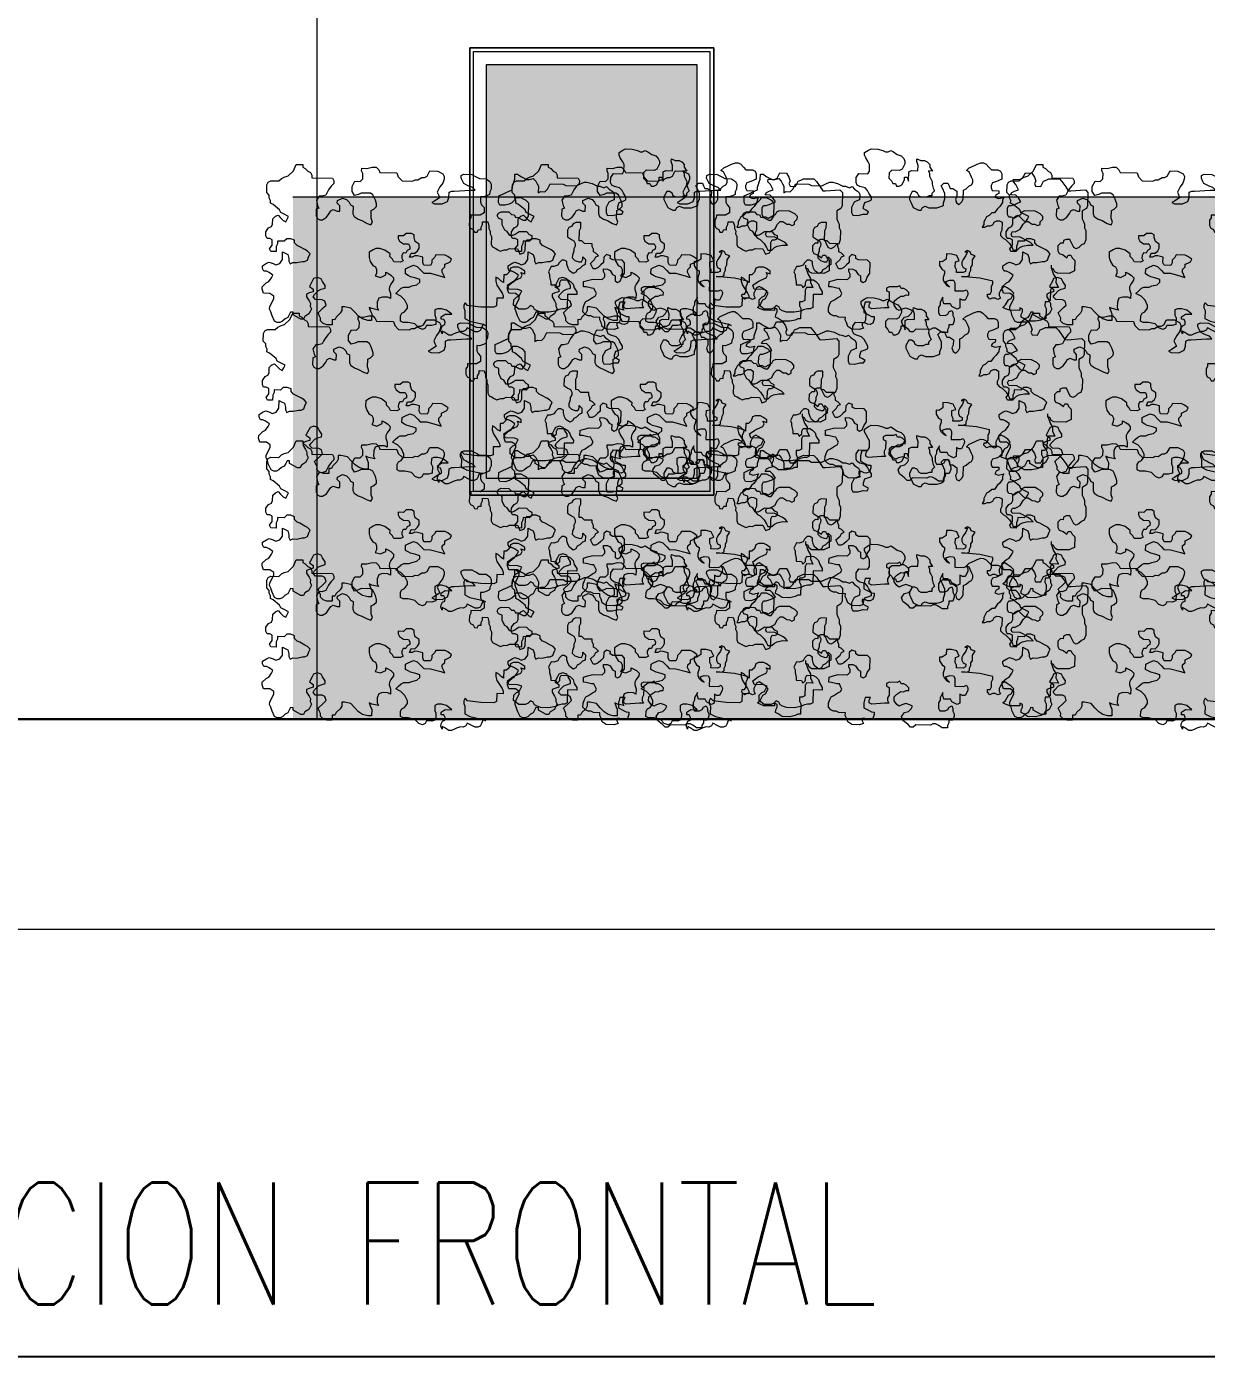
# Model space of a CAD drawing. Header units: metres. Extents: x -44 to 358, y -286 to 66.
# Drawn here: x 185.72 to 191.52, y 22.87 to 29.41 of the extents above; entities that cross this region are included whole.
import ezdxf

# ---------------------------------------------------------------- set-up
doc = ezdxf.new("R2010")
doc.units = ezdxf.units.M
doc.header["$LTSCALE"] = 0.3
doc.header["$PDMODE"] = 3
for name, color, linetype, lineweight in [('A-DETL-THIN', 7, 'Continuous', 0), ('A-GLAZ', 7, 'Continuous', 9), ('A-WALL', 7, 'Continuous', 30), ('arbustos', 95, 'Continuous', 0), ('EL0', 7, 'Continuous', 15)]:
    doc.layers.add(name, color=color, linetype=linetype, lineweight=lineweight)
doc.layers.add('DIMENSIONES', color=7, linetype='Continuous')
doc.layers.add('TEXTOS', color=4, linetype='Continuous')
doc.layers.add('palmas', color=7, linetype='Continuous', lineweight=0, true_color=0x98b285)
doc.layers.add('PUERTA', color=2, linetype='Continuous', plot=False)
doc.styles.add('Arch-Dim', font='romans.shx', dxfattribs={"width": 0.75})
doc.styles.add('ESC100-2mm', font='arial.ttf', dxfattribs={"height": 0.15})
doc.dimstyles.new('DIMS100', dxfattribs={"dimtxt": 0.15, "dimasz": 0.2, "dimexe": 0.1, "dimexo": 0.1, "dimgap": 0.05, "dimtad": 2, "dimzin": 4, "dimdsep": 46, "dimtxsty": 'ESC100-2mm', "dimblk": 'DOTSMALL', "dimcen": 0.1, "dimdle": 0.1, "dimclrd": 256, "dimclre": 256, "dimclrt": 1, "dimadec": 0, "dimazin": 0, "dimtfac": 1, "dimtix": 1, "dimtmove": 2, "dimatfit": 3, "dimfxl": 1, "dimtolj": 1, "dimtzin": 0, "dimlwd": -1, "dimarcsym": 0})

# ---------------------------------------------------------------- blocks, each defined once
blk = doc.blocks.new('M_Fixed1 - VENTANA FIJA 1_20 X 2_20-V4-West')
at = {"layer": 'A-GLAZ'}
for p, q in [((-18.9728, 3), (-18.9728, 2.0792)), ((-17.7728, 3), (-18.9728, 3)), ((-18.9538, 2.981), (-17.7918, 2.981)), ((-18.9538, 2.0792), (-18.9538, 2.981)), ((-17.7918, 2.981), (-17.7918, 2.0792)), ((-17.7728, 2.0792), (-17.7728, 3)), ((-18.8898, 2.917), (-17.8558, 2.917)), ((-18.8898, 2.0792), (-18.8898, 2.917)), ((-17.8558, 2.917), (-17.8558, 2.0792)), ((-18.9728, 2.0792), (-18.9728, 0.8)), ((-18.9538, 0.819), (-18.9538, 2.0792)), ((-18.8898, 0.883), (-18.8898, 2.0792)), ((-17.8558, 2.0792), (-17.8558, 0.883)), ((-17.7918, 2.0792), (-17.7918, 0.819)), ((-17.7728, 0.8), (-17.7728, 2.0792)), ((-17.8558, 0.883), (-18.8898, 0.883)), ((-18.9728, 0.8), (-18.102, 0.8)), ((-17.7918, 0.819), (-18.9538, 0.819)), ((-18.101, 0.8), (-17.7728, 0.8))]:
    blk.add_line(p, q, dxfattribs=at)
blk = doc.blocks.new('_DotSmall')
at = {"layer": 'PUERTA', "color": 0, "linetype": 'Continuous', "const_width": 0.5}
blk.add_lwpolyline([(-0.0625, 0, 1), (0.0625, 0, 1)], format="xyb", close=True, dxfattribs=at)
blk = doc.blocks.new('*D988')
at = {"layer": 'DEFPOINTS', "color": 0, "transparency": 16777216}
for p in [(193.5192, 36.7058), (178.5755, 26.3012), (178.8578, 26.3012)]:
    blk.add_point(p, dxfattribs=at)
at = {"layer": 'DIMENSIONES', "transparency": 16777216}
blk.add_line((178.5755, 36.8058), (178.5755, 26.2012), dxfattribs=at)
at = {"layer": 'DIMENSIONES', "lineweight": -2, "transparency": 16777216}
for p, q in [((178.6755, 36.7058), (178.5755, 36.7058)), ((178.6755, 26.3012), (178.5755, 26.3012))]:
    blk.add_line(p, q, dxfattribs=at)
at = {"layer": 'DIMENSIONES', "transparency": 16777216, "xscale": 0.2, "yscale": 0.2, "zscale": 0.2}
for p, rotation in [((178.5755, 36.7058), 90), ((178.5755, 26.3012), 270)]:
    blk.add_blockref('_DotSmall', p, dxfattribs=dict(at, rotation=rotation))
at = {"layer": 'DIMENSIONES', "color": 5, "transparency": 16777216, "insert": (178.449, 31.5035), "char_height": 0.15, "attachment_point": 5, "rotation": 90, "style": 'ESC100-2mm'}
blk.add_mtext('\\A1;10.40', dxfattribs=at)
blk = doc.blocks.new('*D989')
at = {"layer": 'DEFPOINTS', "color": 0, "transparency": 16777216}
for p in [(191.2455, 35.7192), (179.1006, 26.3012), (179.7616, 26.3012)]:
    blk.add_point(p, dxfattribs=at)
at = {"layer": 'DIMENSIONES', "transparency": 16777216}
blk.add_line((179.1006, 35.8192), (179.1006, 26.2012), dxfattribs=at)
at = {"layer": 'DIMENSIONES', "lineweight": -2, "transparency": 16777216}
for p, q in [((179.2006, 35.7192), (179.1006, 35.7192)), ((179.2006, 26.3012), (179.1006, 26.3012))]:
    blk.add_line(p, q, dxfattribs=at)
at = {"layer": 'DIMENSIONES', "transparency": 16777216, "xscale": 0.2, "yscale": 0.2, "zscale": 0.2}
for p, rotation in [((179.1006, 35.7192), 90), ((179.1006, 26.3012), 270)]:
    blk.add_blockref('_DotSmall', p, dxfattribs=dict(at, rotation=rotation))
at = {"layer": 'DIMENSIONES', "color": 5, "transparency": 16777216, "insert": (178.974, 31.0102), "char_height": 0.15, "attachment_point": 5, "rotation": 90, "style": 'ESC100-2mm'}
blk.add_mtext('\\A1;9.42', dxfattribs=at)
blk = doc.blocks.new('*D991')
at = {"layer": 'DEFPOINTS', "color": 0, "transparency": 16777216}
for p in [(187.3455, 33.5012), (179.4179, 26.3012), (179.7616, 26.3012)]:
    blk.add_point(p, dxfattribs=at)
at = {"layer": 'DIMENSIONES', "transparency": 16777216}
blk.add_line((179.4179, 33.6012), (179.4179, 26.2012), dxfattribs=at)
at = {"layer": 'DIMENSIONES', "lineweight": -2, "transparency": 16777216}
for p, q in [((179.5179, 33.5012), (179.4179, 33.5012)), ((179.5179, 26.3012), (179.4179, 26.3012))]:
    blk.add_line(p, q, dxfattribs=at)
at = {"layer": 'DIMENSIONES', "transparency": 16777216, "xscale": 0.2, "yscale": 0.2, "zscale": 0.2}
for p, rotation in [((179.4179, 33.5012), 90), ((179.4179, 26.3012), 270)]:
    blk.add_blockref('_DotSmall', p, dxfattribs=dict(at, rotation=rotation))
at = {"layer": 'DIMENSIONES', "color": 5, "transparency": 16777216, "insert": (179.2914, 29.9012), "char_height": 0.15, "attachment_point": 5, "rotation": 90, "style": 'ESC100-2mm'}
blk.add_mtext('\\A1;7.20', dxfattribs=at)
blk = doc.blocks.new('*D993')
at = {"layer": 'DEFPOINTS', "color": 0, "transparency": 16777216}
for p in [(188.0786, 30.3012), (180.2907, 26.3012), (180.504, 26.3012)]:
    blk.add_point(p, dxfattribs=at)
at = {"layer": 'DIMENSIONES', "transparency": 16777216}
blk.add_line((180.2907, 30.4012), (180.2907, 26.2012), dxfattribs=at)
at = {"layer": 'DIMENSIONES', "lineweight": -2, "transparency": 16777216}
for p, q in [((180.3907, 30.3012), (180.2907, 30.3012)), ((180.3907, 26.3012), (180.2907, 26.3012))]:
    blk.add_line(p, q, dxfattribs=at)
at = {"layer": 'DIMENSIONES', "transparency": 16777216, "xscale": 0.2, "yscale": 0.2, "zscale": 0.2}
for p, rotation in [((180.2907, 30.3012), 90), ((180.2907, 26.3012), 270)]:
    blk.add_blockref('_DotSmall', p, dxfattribs=dict(at, rotation=rotation))
at = {"layer": 'DIMENSIONES', "color": 5, "transparency": 16777216, "insert": (180.1641, 28.3012), "char_height": 0.15, "attachment_point": 5, "rotation": 90, "style": 'ESC100-2mm'}
blk.add_mtext('\\A1;4.00', dxfattribs=at)
blk = doc.blocks.new('*D994')
at = {"layer": 'DEFPOINTS', "color": 0, "transparency": 16777216}
for p in [(191.4455, 32.801), (179.9482, 26.3012), (180.504, 26.3012)]:
    blk.add_point(p, dxfattribs=at)
at = {"layer": 'DIMENSIONES', "transparency": 16777216}
blk.add_line((179.9482, 32.901), (179.9482, 26.2012), dxfattribs=at)
at = {"layer": 'DIMENSIONES', "lineweight": -2, "transparency": 16777216}
for p, q in [((180.0482, 32.801), (179.9482, 32.801)), ((180.0482, 26.3012), (179.9482, 26.3012))]:
    blk.add_line(p, q, dxfattribs=at)
at = {"layer": 'DIMENSIONES', "transparency": 16777216, "xscale": 0.2, "yscale": 0.2, "zscale": 0.2}
for p, rotation in [((179.9482, 32.801), 90), ((179.9482, 26.3012), 270)]:
    blk.add_blockref('_DotSmall', p, dxfattribs=dict(at, rotation=rotation))
at = {"layer": 'DIMENSIONES', "color": 5, "transparency": 16777216, "insert": (179.8216, 29.5511), "char_height": 0.15, "attachment_point": 5, "rotation": 90, "style": 'ESC100-2mm'}
blk.add_mtext('\\A1;6.50', dxfattribs=at)
blk = doc.blocks.new('cay11')
at = {"layer": 'palmas'}
blk.add_lwpolyline([(-2820, -73), (-2820, -44), (-2834, -15), (-2849, 29), (-2878, 73), (-2878, 116), (-2907, 174), (-2834, 174), (-2820, 203), (-2820, 319), (-2791, 334), (-2762, 334), (-2762, 378), (-2776, 407), (-2776, 523), (-2747, 523), (-2718, 537), (-2660, 552), (-2573, 552), (-2529, 523), (-2500, 508), (-2500, 479), (-2515, 450), (-2515, 421), (-2485, 407), (-2485, 436), (-2369, 436), (-2326, 421), (-2296, 407), (-2326, 378), (-2355, 319), (-2384, 305), (-2413, 247), (-2384, 218), (-2340, 189), (-2311, 174), (-2282, 189), (-2267, 218), (-2253, 247), (-2253, 276), (-2267, 305), (-2238, 319), (-2209, 305), (-2180, 305), (-2151, 319), (-2122, 290), (-2122, 261), (-2151, 261), (-2166, 232), (-2166, 174), (-2180, 145), (-2180, 116), (-2035, 87), (-1831, 73), (-1890, 73), (-1919, 58), (-1919, 29), (-1933, 0), (-1933, -29), (-1948, -58), (-1948, -116), (-1977, -160), (-1933, -174), (-1919, -203), (-1890, -218), (-1860, -203), (-1890, -203), (-1875, -160), (-1846, -116), (-1831, -87), (-1831, -58), (-1846, -29), (-1875, -15), (-1875, 15), (-1846, 29), (-1773, 29), (-1773, 0), (-1759, -29), (-1759, -87), (-1802, -102), (-1773, -160), (-1715, -174), (-1657, -174), (-1657, -116), (-1613, -87), (-1584, -87), (-1584, -44), (-1613, 0), (-1642, 15), (-1642, 44), (-1628, 87), (-1628, 116), (-1642, 145), (-1671, 174), (-1701, 189), (-1671, 160), (-1657, 131), (-1701, 116), (-1744, 116), (-1759, 145), (-1759, 232), (-1860, 232), (-1890, 218), (-1904, 247), (-1904, 276), (-1875, 334), (-1846, 334), (-1817, 319), (-1817, 421), (-1788, 436), (-1759, 421), (-1730, 407), (-1715, 378), (-1642, 378), (-1628, 334), (-1628, 305), (-1599, 363), (-1599, 392), (-1584, 421), (-1584, 479), (-1599, 508), (-1657, 508), (-1686, 494), (-1701, 465), (-1730, 450), (-1744, 479), (-1744, 508), (-1759, 537), (-1759, 566), (-1744, 610), (-1701, 610), (-1701, 639), (-1686, 668), (-1686, 697), (-1628, 697), (-1584, 668), (-1555, 653), (-1526, 653), (-1497, 668), (-1337, 668), (-1308, 697), (-1279, 697), (-1250, 668), (-1192, 624), (-1177, 581), (-1206, 537), (-1250, 523), (-1279, 494), (-1294, 465), (-1265, 450), (-1221, 436), (-1177, 450), (-1148, 465), (-1119, 450), (-1090, 407), (-1090, 363), (-1119, 334), (-1163, 305), (-1192, 305), (-1221, 290), (-1250, 290), (-1250, 261), (-1221, 232), (-1192, 218), (-1163, 218), (-1148, 189), (-1119, 203), (-1032, 203), (-1003, 218), (-1003, 247), (-1032, 261), (-1032, 348), (-1017, 378), (-1017, 407), (-1032, 436), (-988, 436), (-843, 450), (-814, 436), (-814, 407), (-828, 378), (-770, 378), (-756, 436), (-756, 494), (-814, 523), (-843, 537), (-872, 537), (-872, 566), (-858, 610), (-828, 624), (-799, 624), (-770, 610), (-741, 610), (-741, 639), (-756, 668), (-712, 682), (-625, 682), (-581, 653), (-567, 610), (-552, 581), (-552, 552), (-480, 552), (-451, 537), (-422, 537), (-392, 523), (-363, 494), (-363, 450), (-378, 407), (-392, 378), (-422, 363), (-465, 334), (-494, 319), (-509, 290), (-494, 261), (-480, 232), (-451, 232), (-392, 218), (-363, 218), (-363, 160), (-407, 145), (-465, 131), (-567, 131), (-596, 102), (-596, 73), (-581, 44), (-581, 15), (-625, 15), (-654, 29), (-683, 73), (-712, 87), (-712, 145), (-741, 160), (-770, 145), (-785, 102), (-814, 58), (-814, -58), (-785, -87), (-683, -87), (-654, -102), (-654, -131), (-610, -145), (-581, -116), (-581, -58), (-552, -29), (-523, 0), (-494, 15), (-465, 15), (-451, -15), (-436, -44), (-480, -87), (-494, -116), (-523, -131), (-494, -160), (-465, -174), (-465, -203), (-451, -232), (-451, -261), (-363, -261), (-334, -290), (-305, -290), (-305, -407), (-320, -436), (-320, -494), (-262, -494), (-233, -479), (-218, -450), (-189, -436), (-174, -407), (-174, -334), (-218, -305), (-247, -290), (-262, -261), (-262, -232), (-247, -203), (-247, -174), (-233, -131), (-233, -102), (-262, -73), (-305, -58), (-334, -58), (-349, -87), (-349, -116), (-378, -87), (-378, -29), (-349, -15), (-320, 15), (-291, 29), (-276, 58), (-247, 73), (-203, 44), (-189, 15), (-174, -29), (-174, -58), (-145, -73), (-116, -73), (-87, -44), (-73, -15), (-29, 0), (0, 0), (15, 29), (29, 58), (15, 87), (15, 116), (0, 174), (0, 203), (-58, 203), (-73, 232), (-102, 203), (-102, 174), (-116, 145), (-189, 145), (-218, 160), (-247, 189), (-262, 232), (-291, 276), (-291, 305), (-189, 305), (-189, 450), (-160, 465), (-131, 465), (-87, 479), (-58, 494), (15, 508), (102, 508), (145, 494), (174, 479), (189, 450), (218, 436), (247, 465), (276, 479), (349, 479), (407, 436), (407, 378), (378, 348), (349, 334), (334, 305), (320, 276), (363, 261), (465, 261), (480, 218), (422, 174), (392, 160), (334, 131), (320, 102), (334, 73), (291, 87), (291, 58), (334, 29), (363, 15), (422, 15), (451, 29), (465, 73), (494, 102), (523, 102), (523, 189), (552, 174), (581, 145), (610, 131), (610, 174), (596, 218), (538, 305), (523, 334), (523, 363), (596, 363), (596, 450), (625, 465), (770, 465), (916, 450), (945, 421), (959, 450), (959, 479), (945, 508), (945, 595), (887, 624), (741, 653), (712, 668), (741, 653), (756, 697), (770, 726), (799, 741), (828, 741), (858, 726), (916, 697), (930, 726), (959, 741), (988, 741), (1032, 755), (1061, 770), (1090, 784), (1119, 784), (1163, 755), (1192, 741), (1192, 770), (1206, 741), (1206, 711), (1192, 682), (1163, 668), (1163, 639), (1177, 610), (1206, 610), (1206, 581), (1163, 552), (1090, 552), (1148, 508), (1206, 494), (1250, 494), (1279, 508), (1279, 566), (1265, 595), (1265, 668), (1308, 682), (1366, 682), (1381, 711), (1410, 726), (1453, 711), (1497, 668), (1570, 653), (1628, 653), (1657, 639), (1657, 581), (1642, 552), (1613, 537), (1584, 494), (1584, 465), (1613, 407), (1657, 363), (1715, 334), (1686, 305), (1657, 276), (1628, 261), (1570, 261), (1541, 247), (1483, 232), (1453, 203), (1453, 174), (1497, 160), (1555, 145), (1584, 131), (1613, 116), (1613, 58), (1584, 44), (1526, 15), (1483, 29), (1439, 73), (1410, 102), (1337, 102), (1221, 131), (1177, 145), (1206, 87), (1206, 58), (1177, 29), (1177, 0), (1148, -15), (1119, -29), (1105, -58), (1148, -87), (1177, -102), (1279, -102), (1294, -73), (1323, -44), (1323, -15), (1337, 15), (1410, 15), (1424, -15), (1424, -73), (1483, -87), (1512, -87), (1541, -73), (1570, -73), (1555, -116), (1512, -116), (1483, -145), (1468, -174), (1468, -218), (1512, -247), (1526, -290), (1526, -319), (1555, -334), (1613, -334), (1642, -305), (1701, -305), (1701, -276), (1686, -247), (1642, -218), (1584, -218), (1570, -189), (1570, -160), (1599, -145), (1613, -116), (1642, -116), (1657, -87), (1657, -58), (1642, -29), (1671, -15), (1744, -15), (1759, -44), (1788, -73), (1788, -102), (1846, -145), (1904, -160), (1948, -160), (1977, -145), (2020, -116), (2020, -58), (2006, -15), (1977, 29), (1948, 44), (1933, 73), (1933, 116), (1948, 145), (1890, 160), (1831, 131), (1831, 102), (1802, 116), (1773, 131), (1744, 160), (1744, 189), (1773, 232), (1788, 261), (1788, 290), (1773, 334), (1773, 392), (1802, 378), (1860, 378), (1904, 392), (1919, 436), (1919, 494), (1904, 523), (1977, 508), (2006, 494), (1991, 537), (1977, 566), (1977, 639), (2020, 639), (2078, 624), (2122, 595), (2166, 552), (2209, 508), (2282, 494), (2311, 494), (2311, 537), (2326, 566), (2369, 610), (2384, 639), (2413, 639), (2413, 697), (2471, 697), (2515, 682), (2544, 653), (2544, 624), (2558, 595), (2573, 566), (2515, 508), (2485, 479), (2500, 436), (2529, 421), (2602, 421), (2631, 392), (2616, 363), (2573, 319), (2544, 305), (2500, 290), (2500, 261), (2529, 218), (2544, 189), (2587, 174), (2631, 189), (2645, 218), (2674, 276), (2631, 305), (2631, 334), (2674, 348), (2703, 363), (2703, 392), (2674, 436), (2660, 465), (2660, 494), (2645, 523), (2660, 552), (2674, 581), (2718, 610), (2733, 639), (2762, 639), (2849, 595), (2849, 566), (2878, 566), (2892, 595), (2907, 624), (2936, 639), (2965, 668), (2994, 682), (3023, 682), (3052, 668), (3081, 610), (3096, 566), (3110, 537), (3110, 508), (3067, 421), (3067, 392), (3110, 363), (3183, 363), (3198, 319), (3198, 290), (3154, 247), (3125, 232), (3096, 189), (3081, 160), (3125, 131), (3154, 116), (3183, 116), (3198, 87), (3198, 58), (3154, 29), (3125, 15), (3081, 29), (3052, 44), (3009, 29), (2980, -15), (2980, -102), (2951, -87), (2921, -73), (2907, -29), (2907, 0), (2892, 29), (2863, 15), (2820, 15), (2762, 0), (2733, 0), (2703, -15), (2689, -58), (2674, -87), (2703, -116), (2733, -131), (2791, -160), (2820, -174), (2849, -203), (2849, -232), (2892, -247), (2936, -247), (2965, -218), (3038, -218), (3038, -189), (3052, -160), (3052, -102), (3110, -102), (3125, -131), (3096, -174), (3096, -232), (3125, -247), (3154, -247), (3169, -276), (3169, -319), (3140, -363), (3110, -378), (3096, -407), (3096, -465), (3067, -494), (3038, -508), (3009, -479), (2980, -450), (2951, -436), (2936, -465), (2921, -494), (2980, -523), (3009, -537), (3023, -566), (3096, -624), (3125, -639), (3125, -668), (3140, -697), (3140, -726), (3169, -755), (3169, -842), (3154, -871), (3125, -886), (3038, -886), (3009, -915), (2980, -929), (2936, -944), (2878, -1002), (2849, -1074), (2776, -1074), (2776, -1045), (2747, -1031), (2718, -1002), (2689, -987), (2674, -958), (2674, -929), (2442, -929), (2427, -900), (2427, -871), (2456, -842), (2485, -799), (2500, -770), (2515, -741), (2558, -726), (2587, -726), (2616, -682), (2602, -624), (2587, -595), (2616, -581), (2616, -508), (2602, -479), (2573, -465), (2544, -465), (2500, -494), (2471, -537), (2456, -566), (2427, -581), (2384, -566), (2355, -566), (2355, -624), (2384, -653), (2384, -682), (2326, -711), (2282, -697), (2253, -668), (2238, -639), (2209, -624), (2209, -537), (2195, -508), (2151, -479), (2108, -465), (2049, -436), (2006, -421), (1991, -450), (2006, -494), (2006, -581), (1977, -595), (1948, -624), (1948, -653), (1962, -697), (1977, -726), (1991, -755), (2020, -770), (2122, -770), (2151, -755), (2195, -741), (2224, -784), (2224, -842), (2195, -900), (2137, -900), (2108, -929), (2108, -987), (2122, -1016), (2122, -1045), (2064, -1045), (2006, -1060), (1962, -1060), (1933, -1031), (1919, -1002), (1730, -1002), (1715, -958), (1671, -915), (1555, -915), (1526, -929), (1497, -929), (1453, -958), (1424, -958), (1395, -973), (1366, -1031), (1279, -1031), (1221, -1002), (1206, -973), (1206, -944), (1221, -900), (1250, -857), (1279, -799), (1265, -770), (1250, -741), (1308, -697), (1337, -682), (1308, -668), (1221, -668), (1163, -697), (1148, -741), (1148, -799), (1119, -813), (1090, -813), (916, -828), (858, -828), (887, -857), (930, -871), (959, -886), (988, -900), (1003, -929), (1017, -958), (1017, -987), (988, -1002), (901, -1002), (872, -987), (843, -973), (814, -958), (741, -958), (698, -929), (683, -900), (683, -842), (698, -813), (698, -784), (727, -770), (770, -755), (799, -755), (799, -697), (785, -668), (756, -639), (756, -581), (799, -552), (901, -552), (901, -523), (916, -494), (916, -436), (901, -407), (872, -392), (858, -363), (828, -363), (814, -392), (785, -392), (785, -421), (770, -450), (770, -479), (712, -479), (698, -436), (698, -407), (683, -378), (683, -348), (669, -319), (669, -232), (654, -203), (625, -189), (596, -174), (567, -160), (523, -174), (494, -174), (465, -189), (378, -189), (363, -160), (349, -131), (305, -145), (291, -174), (291, -261), (276, -290), (247, -290), (218, -305), (218, -334), (247, -348), (276, -378), (363, -378), (407, -348), (436, -334), (465, -334), (494, -378), (523, -392), (552, -450), (552, -508), (596, -523), (610, -552), (596, -581), (567, -595), (480, -595), (451, -566), (422, -566), (407, -537), (378, -537), (349, -523), (320, -508), (291, -508), (262, -552), (262, -697), (291, -726), (320, -741), (349, -755), (407, -755), (422, -726), (451, -697), (480, -682), (523, -668), (581, -668), (596, -697), (596, -770), (538, -799), (509, -813), (451, -842), (451, -871), (436, -915), (422, -958), (422, -1016), (392, -1016), (349, -987), (320, -973), (291, -958), (262, -958), (218, -973), (189, -944), (174, -915), (160, -886), (160, -813), (131, -828), (87, -828), (58, -857), (29, -915), (-116, -915), (-145, -900), (-262, -900), (-291, -915), (-320, -929), (-349, -944), (-378, -944), (-436, -929), (-465, -915), (-494, -900), (-523, -900), (-567, -886), (-596, -900), (-625, -871), (-669, -842), (-683, -813), (-683, -755), (-654, -741), (-625, -726), (-596, -668), (-596, -610), (-610, -581), (-669, -581), (-727, -595), (-770, -595), (-785, -624), (-756, -639), (-727, -653), (-727, -682), (-741, -726), (-785, -741), (-814, -755), (-814, -784), (-785, -828), (-770, -857), (-741, -886), (-683, -900), (-654, -915), (-640, -944), (-640, -1002), (-669, -1045), (-770, -1045), (-785, -1074), (-785, -1147), (-770, -1176), (-741, -1220), (-727, -1249), (-727, -1278), (-770, -1307), (-799, -1321), (-872, -1321), (-930, -1307), (-959, -1292), (-988, -1292), (-1017, -1307), (-1047, -1292), (-1090, -1263), (-1134, -1249), (-1163, -1220), (-1177, -1191), (-1177, -1162), (-1163, -1133), (-1148, -1104), (-1119, -1089), (-1032, -1089), (-1003, -1060), (-1003, -1002), (-1032, -973), (-1047, -944), (-1076, -944), (-1090, -915), (-1119, -915), (-1148, -929), (-1177, -987), (-1177, -1016), (-1206, -1016), (-1221, -973), (-1221, -1074), (-1250, -1089), (-1323, -1089), (-1323, -1147), (-1308, -1191), (-1308, -1220), (-1352, -1205), (-1395, -1205), (-1424, -1191), (-1453, -1162), (-1453, -1133), (-1483, -1089), (-1439, -1089), (-1453, -1060), (-1453, -1031), (-1468, -1002), (-1483, -973), (-1483, -944), (-1497, -900), (-1512, -871), (-1483, -842), (-1483, -813), (-1453, -813), (-1424, -799), (-1366, -799), (-1337, -813), (-1323, -842), (-1294, -857), (-1265, -857), (-1235, -799), (-1235, -770), (-1250, -741), (-1279, -682), (-1308, -668), (-1337, -653), (-1366, -653), (-1381, -682), (-1410, -697), (-1453, -682), (-1541, -682), (-1584, -697), (-1613, -711), (-1613, -741), (-1628, -784), (-1628, -842), (-1599, -900), (-1584, -929), (-1613, -958), (-1657, -958), (-1671, -929), (-1686, -900), (-1715, -900), (-1759, -871), (-1759, -813), (-1744, -784), (-1759, -741), (-1788, -726), (-1817, -755), (-1831, -784), (-1831, -886), (-1860, -900), (-1890, -929), (-1919, -944), (-1933, -973), (-1933, -1002), (-1919, -1031), (-1890, -1089), (-1860, -1104), (-1890, -1133), (-1948, -1162), (-1977, -1176), (-2020, -1191), (-2049, -1191), (-2078, -1176), (-2108, -1147), (-2137, -1118), (-2209, -1118), (-2238, -1104), (-2253, -1074), (-2253, -1016), (-2195, -987), (-2151, -973), (-2137, -944), (-2137, -915), (-2151, -886), (-2224, -886), (-2224, -857), (-2195, -842), (-2180, -813), (-2224, -799), (-2282, -813), (-2267, -784), (-2267, -755), (-2238, -711), (-2209, -682), (-2180, -639), (-2151, -639), (-2122, -610), (-2093, -595), (-2078, -566), (-2064, -537), (-2064, -508), (-2049, -479), (-2078, -479), (-2108, -494), (-2137, -494), (-2166, -508), (-2180, -537), (-2209, -552), (-2238, -552), (-2267, -537), (-2267, -450), (-2253, -421), (-2253, -392), (-2282, -363), (-2311, -348), (-2355, -305), (-2384, -261), (-2398, -232), (-2442, -232), (-2471, -261), (-2500, -276), (-2558, -290), (-2616, -290), (-2587, -319), (-2558, -334), (-2529, -348), (-2500, -363), (-2471, -378), (-2384, -378), (-2369, -407), (-2384, -436), (-2413, -436), (-2442, -450), (-2471, -465), (-2500, -523), (-2529, -552), (-2558, -552), (-2602, -523), (-2631, -523), (-2660, -508), (-2689, -523), (-2689, -552), (-2718, -581), (-2718, -610), (-2689, -639), (-2660, -653), (-2631, -668), (-2515, -668), (-2485, -653), (-2471, -624), (-2442, -610), (-2398, -581), (-2369, -595), (-2340, -595), (-2326, -624), (-2326, -697), (-2340, -726), (-2369, -726), (-2413, -741), (-2442, -755), (-2471, -770), (-2442, -813), (-2413, -842), (-2355, -842), (-2369, -871), (-2398, -886), (-2442, -900), (-2427, -929), (-2413, -958), (-2384, -987), (-2384, -1016), (-2456, -1016), (-2485, -1031), (-2515, -1089), (-2587, -1089), (-2616, -1045), (-2631, -1002), (-2616, -973), (-2631, -944), (-2689, -944), (-2718, -1002), (-2747, -1016), (-2776, -1031), (-2892, -1031), (-2921, -1002), (-2965, -944), (-2994, -900), (-3023, -900), (-3183, -915), (-3212, -886), (-3212, -741), (-3198, -711), (-3154, -682), (-3154, -595), (-3169, -566), (-3183, -537), (-3183, -494), (-3198, -465), (-3198, -363), (-3183, -319), (-3154, -305), (-3125, -276), (-3096, -261), (-3067, -276), (-3023, -363), (-2980, -363), (-2951, -348), (-2951, -319), (-2921, -319), (-2892, -290), (-2892, -232), (-2907, -203), (-2951, -189), (-2994, -160), (-3009, -189), (-3038, -189), (-3052, -160), (-3081, -131), (-3081, -15), (-3052, 0), (-3023, 15), (-2892, 15), (-2863, 0), (-2849, -29), (-2820, -44)], dxfattribs=at)

msp = doc.modelspace()

# ---------------------------------------------------------------- hatches: boundary and pattern name
at = {"layer": 'arbustos', "true_color": 0x9cad8a}
h = msp.add_hatch(dxfattribs=at)
h.set_pattern_fill('CROSS', color=253, scale=0.01, style=0)
h.set_pattern_definition([(0, (191.64658, 27.491524), (0.0635, 0.0635), [0.03175, -0.09525]), (90, (191.662454, 27.47565), (-0.0635, 0.0635), [0.03175, -0.09525])])
h.paths.add_polyline_path([(193.2632537, 28.5665239), (187.0331637, 28.5665239), (187.0331637, 26.0012153), (193.2632537, 26.0012153)])
at = {"layer": 'EL0', "transparency": 33554572}
h = msp.add_hatch(color=256, dxfattribs=at)
h.dxf.hatch_style = 1
h.set_gradient(color1=(202, 249, 252), color2=(229, 255, 255), tint=1, name='CYLINDER')
h.paths.add_polyline_path([(187.9849983, 29.2182153), (189.0189983, 29.2182153), (189.0189983, 27.1842153), (187.9849983, 27.1842153)])

# ---------------------------------------------------------------- linework, layer by layer
at = {"layer": 'A-DETL-THIN'}
msp.add_line((213.4455178, 24.9664573), (177.8146346, 24.9668427), dxfattribs=at)
at = {"layer": 'A-WALL'}
msp.add_line((177.8146346, 26.0012153), (213.4455178, 26.0012153), dxfattribs=at)
at = {"layer": 'arbustos', "color": 253, "true_color": 0x9cad8a}
msp.add_line((193.2632537, 28.5665239), (187.0331637, 28.5665239), dxfattribs=at)
at = {"layer": 'EL0'}
for p, q in [((187.1526966, 26.0012153), (187.1526966, 30.3012153)), ((187.9019983, 27.1012153), (187.9019983, 29.3012153)), ((187.9019983, 29.3012153), (189.1019983, 29.3012153)), ((189.1019983, 29.3012153), (189.1019983, 27.1012153)), ((188.7727531, 27.1012153), (187.9019983, 27.1012153)), ((189.1019983, 27.1012153), (188.773756, 27.1012153))]:
    msp.add_line(p, q, dxfattribs=at)
at = {"layer": 'TEXTOS'}
msp.add_line((183.2965486, 22.8683858), (192.1443451, 22.8683858), dxfattribs=at)

# ---------------------------------------------------------------- block references
at = {"layer": 'arbustos', "xscale": 0.0004434390308396143, "yscale": 0.0004434390308396143, "zscale": 0.0004434390308396143, "rotation": 178.815540635539}
for p in [(188.302356, 28.2256805), (189.5090536, 28.2256805), (191.9409155, 28.2256805), (188.2852592, 27.4948337), (189.4919567, 27.4948337), (191.9238186, 27.4948337), (188.302356, 26.8668354), (189.5090536, 26.8668354), (191.9409155, 26.8668354), (188.302356, 26.2818962), (189.5090536, 26.2818962), (191.9409155, 26.2818962)]:
    msp.add_blockref('cay11', p, dxfattribs=at)
at = {"layer": 'EL0'}
msp.add_blockref('M_Fixed1 - VENTANA FIJA 1_20 X 2_20-V4-West', (206.8747908, 26.3012153), dxfattribs=at)

# ---------------------------------------------------------------- texts
at = {"layer": 'TEXTOS', "lineweight": 13, "insert": (183.8515954, 23.7228925), "char_height": 0.6, "attachment_point": 1, "style": 'Arch-Dim'}
msp.add_mtext_dynamic_manual_height_columns('ELEVACION FRONTAL', width=26.653369758, gutter_width=15, heights=[0], dxfattribs=at)

# ---------------------------------------------------------------- dimensions: what is measured, and where the dimension line sits
at = {"layer": 'DIMENSIONES'}
for base, p1, p2, picture, middle in [((178.575543, 26.3012153), (193.5191859, 36.7057941), (178.8577781, 26.3012153), '*D988', (178.448957, 31.5035047)), ((179.1006062, 26.3012153), (191.2454792, 35.7192063), (179.7615982, 26.3012153), '*D989', (178.9740202, 31.0102108)), ((179.4179478, 26.3012153), (187.3454792, 33.5012153), (179.7615982, 26.3012153), '*D991', (179.2913618, 29.9012153)), ((179.948194, 26.3012153), (191.4454792, 32.8010174), (180.5040464, 26.3012153), '*D994', (179.8216081, 29.5511164)), ((180.2906977, 26.3012153), (188.0785683, 30.3012153), (180.5040464, 26.3012153), '*D993', (180.1641117, 28.3012153))]:
    dim = msp.add_linear_dim(base=base, p1=p1, p2=p2, angle=90, dimstyle='DIMS100', override={"dimexe": 0, "dimclrt": 5, "dimfxl": 0.1, "dimfxlon": 1}, dxfattribs=at)
    dim.commit()
    dim.dimension.update_dxf_attribs({"geometry": picture, "text_midpoint": middle})

doc.saveas('drawing.dxf')
